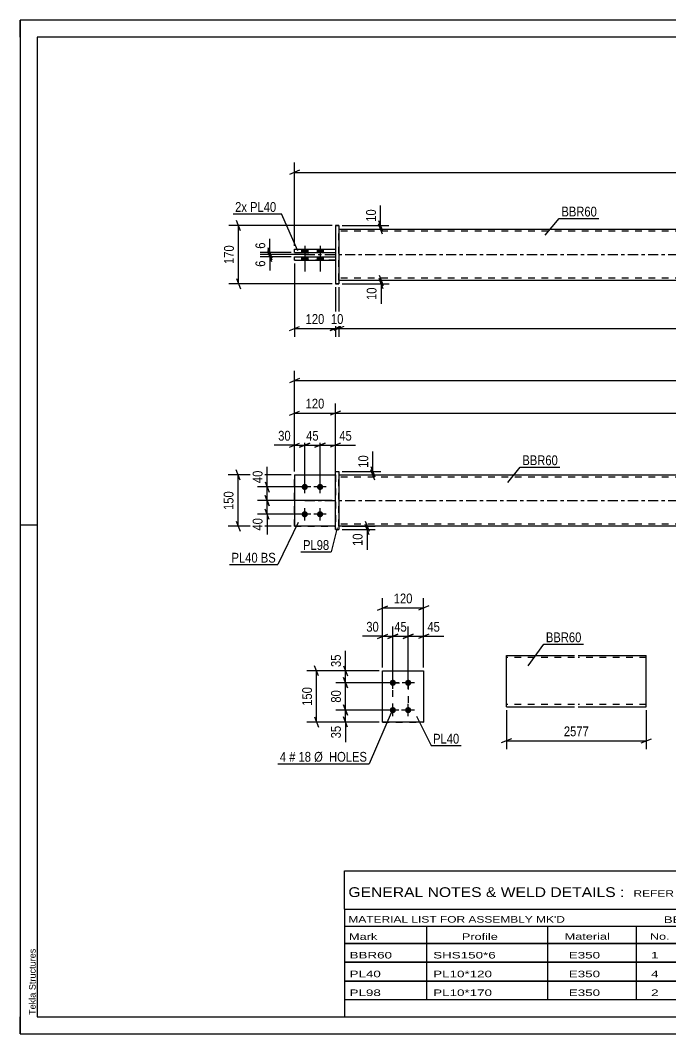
# Model space of a CAD drawing. Header units: millimetres. Extents: x 0 to 420, y 0 to 297.
# Drawn here: x 0 to 190.6, y 0 to 297 of the extents above; entities that cross this region are included whole.
import ezdxf

# ---------------------------------------------------------------- set-up
doc = ezdxf.new("R2010")
doc.units = ezdxf.units.MM
doc.linetypes.add('DXK_LINE_DOT2', pattern=[3.9198, 1.9599, -1.9599])
doc.linetypes.add('DXK_LINE_DOT3', pattern=[5.9187, 2.979, -0.9799, 0.9799, -0.9799])
doc.styles.add('Arial', font='ARIAL.TTF', dxfattribs={"height": 0.2})
doc.styles.add('Arial Narrow', font='ARIALN.TTF', dxfattribs={"height": 0.2})

# ---------------------------------------------------------------- blocks, each defined once
blk = doc.blocks.new('Unknown-580605483-1163')
at = {"color": 5, "linetype": 'Continuous'}
for p, q in [((420, 297), (0, 297)), ((0, 297), (0, 0)), ((0, 292), (0, 297)), ((415, 292), (5, 292)), ((5, 292), (5, 5)), ((5, 149), (0, 149)), ((0, 0), (0, 5)), ((5, 5), (415, 5)), ((0, 0), (420, 0))]:
    blk.add_line(p, q, dxfattribs=at)
at = {"color": 174, "linetype": 'Continuous', "style": 'Arial'}
blk.add_text('Tekla Structures', height=1.9102, rotation=90, dxfattribs=at).set_placement((4.5, 5.5))
blk = doc.blocks.new('Part-580605483-1818 - 1791')
at = {"color": 2, "linetype": 'Continuous'}
for p, q in [((92.36, 164.74), (93.36, 164.74)), ((92.36, 147.74), (92.36, 164.74)), ((93.36, 164.74), (93.36, 164.74)), ((93.36, 164.74), (93.36, 147.74)), ((92.36, 147.74), (93.36, 147.74))]:
    blk.add_line(p, q, dxfattribs=at)
at = {"color": 7, "linetype": 'DXK_LINE_DOT2'}
for p, q in [((92.36, 164.74), (93.36, 164.74)), ((92.36, 147.74), (93.36, 147.74))]:
    blk.add_line(p, q, dxfattribs=at)
blk = doc.blocks.new('Part-580605483-1808 - 1791')
at = {"color": 2, "linetype": 'Continuous'}
for p, q in [((80.36, 163.74), (92.36, 163.74)), ((80.36, 163.74), (80.36, 148.74)), ((92.36, 148.74), (80.36, 148.74)), ((80.36, 148.74), (80.36, 148.74))]:
    blk.add_line(p, q, dxfattribs=at)
at = {"color": 7, "linetype": 'DXK_LINE_DOT2'}
for p, q in [((80.36, 163.74), (92.36, 163.74)), ((92.36, 163.74), (92.36, 163.74)), ((92.36, 163.74), (92.36, 148.74)), ((80.36, 148.74), (92.36, 148.74))]:
    blk.add_line(p, q, dxfattribs=at)
blk = doc.blocks.new('Part-580605483-1813 - 1791')
at = {"color": 7, "linetype": 'DXK_LINE_DOT2'}
for p, q in [((80.36, 163.74), (92.36, 163.74)), ((80.36, 163.74), (92.36, 163.74)), ((80.36, 148.74), (80.36, 163.74)), ((92.36, 163.74), (92.36, 163.74)), ((92.36, 163.74), (92.36, 148.74)), ((80.36, 148.74), (92.36, 148.74)), ((92.36, 148.74), (80.36, 148.74)), ((80.36, 148.74), (80.36, 148.74))]:
    blk.add_line(p, q, dxfattribs=at)
blk = doc.blocks.new('Part-580605483-1828 - 1791')
at = {"color": 2, "linetype": 'Continuous'}
for p, q in [((93.36, 163.74), (221.36, 163.74)), ((221.46, 163.74), (349.46, 163.74)), ((221.36, 148.74), (93.36, 148.74)), ((349.46, 148.74), (221.46, 148.74))]:
    blk.add_line(p, q, dxfattribs=at)
at = {"color": 7, "linetype": 'DXK_LINE_DOT2'}
for p, q in [((93.36, 148.74), (93.36, 163.74)), ((349.46, 148.74), (349.46, 163.74)), ((221.36, 163.14), (93.36, 163.14)), ((349.46, 163.14), (221.46, 163.14)), ((221.36, 149.34), (93.36, 149.34)), ((349.46, 149.34), (221.46, 149.34))]:
    blk.add_line(p, q, dxfattribs=at)
at = {"color": 7, "linetype": 'DXK_LINE_DOT3'}
for p, q in [((83.36, 156.24), (221.36, 156.24)), ((221.46, 156.24), (359.46, 156.24))]:
    blk.add_line(p, q, dxfattribs=at)
blk = doc.blocks.new('Bolt-580605483-1840 - 1791')
at = {"linetype": 'Continuous'}
for points in [[(83.36, 161.14), (83.55, 161.12), (83.73, 161.06), (83.89, 160.96), (84.03, 160.84), (84.14, 160.69), (84.22, 160.51), (84.26, 160.33), (84.26, 160.14), (84.22, 159.96), (84.14, 159.79), (84.03, 159.63), (83.89, 159.51), (83.73, 159.41), (83.55, 159.36), (83.36, 159.34), (83.17, 159.36), (82.99, 159.41), (82.83, 159.51), (82.69, 159.63), (82.58, 159.79), (82.5, 159.96), (82.47, 160.14), (82.47, 160.33), (82.5, 160.51), (82.58, 160.69), (82.69, 160.84), (82.83, 160.96), (82.99, 161.06), (83.17, 161.12)], [(87.86, 161.14), (88.05, 161.12), (88.23, 161.06), (88.39, 160.96), (88.53, 160.84), (88.64, 160.69), (88.72, 160.51), (88.76, 160.33), (88.76, 160.14), (88.72, 159.96), (88.64, 159.79), (88.53, 159.63), (88.39, 159.51), (88.23, 159.41), (88.05, 159.36), (87.86, 159.34), (87.67, 159.36), (87.49, 159.41), (87.33, 159.51), (87.19, 159.63), (87.08, 159.79), (87, 159.96), (86.97, 160.14), (86.97, 160.33), (87, 160.51), (87.08, 160.69), (87.19, 160.84), (87.33, 160.96), (87.49, 161.06), (87.67, 161.12)], [(83.36, 153.14), (83.55, 153.12), (83.73, 153.06), (83.89, 152.96), (84.03, 152.84), (84.14, 152.69), (84.22, 152.51), (84.26, 152.33), (84.26, 152.14), (84.22, 151.96), (84.14, 151.79), (84.03, 151.63), (83.89, 151.51), (83.73, 151.41), (83.55, 151.36), (83.36, 151.34), (83.17, 151.36), (82.99, 151.41), (82.83, 151.51), (82.69, 151.63), (82.58, 151.79), (82.5, 151.96), (82.47, 152.14), (82.47, 152.33), (82.5, 152.51), (82.58, 152.69), (82.69, 152.84), (82.83, 152.96), (82.99, 153.06), (83.17, 153.12)], [(87.86, 153.14), (88.05, 153.12), (88.23, 153.06), (88.39, 152.96), (88.53, 152.84), (88.64, 152.69), (88.72, 152.51), (88.76, 152.33), (88.76, 152.14), (88.72, 151.96), (88.64, 151.79), (88.53, 151.63), (88.39, 151.51), (88.23, 151.41), (88.05, 151.36), (87.86, 151.34), (87.67, 151.36), (87.49, 151.41), (87.33, 151.51), (87.19, 151.63), (87.08, 151.79), (87, 151.96), (86.97, 152.14), (86.97, 152.33), (87, 152.51), (87.08, 152.69), (87.19, 152.84), (87.33, 152.96), (87.49, 153.06), (87.67, 153.12)]]:
    blk.add_hatch(color=1, dxfattribs=at).paths.add_polyline_path(points)
at = {"color": 1, "linetype": 'Continuous'}
for p, q in [((83.36, 158.44), (83.36, 162.04)), ((87.86, 158.44), (87.86, 162.04)), ((85.16, 160.24), (81.56, 160.24)), ((89.66, 160.24), (86.06, 160.24)), ((85.16, 152.24), (81.56, 152.24)), ((83.36, 150.44), (83.36, 154.04)), ((89.66, 152.24), (86.06, 152.24)), ((87.86, 150.44), (87.86, 154.04))]:
    blk.add_line(p, q, dxfattribs=at)
blk = doc.blocks.new('Bolt-580605483-2132 - 2128')
at = {"linetype": 'Continuous'}
for points in [[(82.46, 228.91), (84.26, 228.91), (84.26, 229.91), (82.46, 229.91)], [(82.46, 228.91), (84.26, 228.91), (84.26, 229.91), (82.46, 229.91)], [(86.96, 228.91), (88.76, 228.91), (88.76, 229.91), (86.96, 229.91)], [(86.96, 228.91), (88.76, 228.91), (88.76, 229.91), (86.96, 229.91)], [(82.46, 226.71), (84.26, 226.71), (84.26, 227.71), (82.46, 227.71)], [(82.46, 226.71), (84.26, 226.71), (84.26, 227.71), (82.46, 227.71)], [(86.96, 226.71), (88.76, 226.71), (88.76, 227.71), (86.96, 227.71)], [(86.96, 226.71), (88.76, 226.71), (88.76, 227.71), (86.96, 227.71)]]:
    blk.add_hatch(color=1, dxfattribs=at).paths.add_polyline_path(points)
at = {"color": 1, "linetype": 'Continuous'}
for p, q in [((82.46, 229.91), (82.46, 228.91)), ((82.46, 229.91), (82.46, 228.91)), ((83.36, 230.91), (83.36, 223.41)), ((83.36, 230.91), (83.36, 223.41)), ((84.26, 229.91), (84.26, 228.91)), ((84.26, 229.91), (84.26, 228.91)), ((86.96, 229.91), (86.96, 228.91)), ((86.96, 229.91), (86.96, 228.91)), ((87.86, 230.91), (87.86, 223.41)), ((87.86, 230.91), (87.86, 223.41)), ((88.76, 229.91), (88.76, 228.91)), ((88.76, 229.91), (88.76, 228.91)), ((82.46, 227.71), (82.46, 226.71)), ((82.46, 227.71), (82.46, 226.71)), ((84.26, 227.71), (84.26, 226.71)), ((84.26, 227.71), (84.26, 226.71)), ((86.96, 227.71), (86.96, 226.71)), ((86.96, 227.71), (86.96, 226.71)), ((88.76, 227.71), (88.76, 226.71)), ((88.76, 227.71), (88.76, 226.71))]:
    blk.add_line(p, q, dxfattribs=at)
blk = doc.blocks.new('Part-580605483-2138 - 2128')
at = {"color": 2, "linetype": 'Continuous'}
for p, q in [((93.36, 235.81), (221.36, 235.81)), ((221.46, 235.81), (349.46, 235.81)), ((93.36, 220.81), (221.36, 220.81)), ((221.46, 220.81), (349.46, 220.81))]:
    blk.add_line(p, q, dxfattribs=at)
at = {"color": 7, "linetype": 'DXK_LINE_DOT2'}
for p, q in [((93.36, 220.81), (93.36, 235.81)), ((221.36, 235.21), (93.36, 235.21)), ((349.46, 235.21), (221.46, 235.21)), ((349.46, 235.81), (349.46, 220.81)), ((221.36, 221.41), (93.36, 221.41)), ((349.46, 221.41), (221.46, 221.41))]:
    blk.add_line(p, q, dxfattribs=at)
at = {"color": 7, "linetype": 'DXK_LINE_DOT3'}
for p, q in [((83.36, 228.31), (221.36, 228.31)), ((221.46, 228.31), (359.46, 228.31))]:
    blk.add_line(p, q, dxfattribs=at)
blk = doc.blocks.new('Part-580605483-2144 - 2128')
at = {"color": 2, "linetype": 'Continuous'}
for p, q in [((80.36, 227.71), (92.36, 227.71)), ((80.36, 226.71), (80.36, 227.71)), ((80.36, 226.71), (92.36, 226.71)), ((80.36, 226.71), (80.36, 226.71))]:
    blk.add_line(p, q, dxfattribs=at)
at = {"color": 7, "linetype": 'DXK_LINE_DOT2'}
for p, q in [((80.36, 227.71), (92.36, 227.71)), ((92.36, 226.71), (80.36, 226.71)), ((92.36, 227.71), (92.36, 226.71))]:
    blk.add_line(p, q, dxfattribs=at)
blk = doc.blocks.new('Part-580605483-2149 - 2128')
at = {"color": 2, "linetype": 'Continuous'}
for p, q in [((80.36, 229.91), (92.36, 229.91)), ((80.36, 228.91), (80.36, 229.91)), ((80.36, 228.91), (92.36, 228.91)), ((80.36, 228.91), (80.36, 228.91))]:
    blk.add_line(p, q, dxfattribs=at)
at = {"color": 7, "linetype": 'DXK_LINE_DOT2'}
for p, q in [((80.36, 229.91), (92.36, 229.91)), ((80.36, 229.91), (80.36, 229.91)), ((80.36, 228.91), (92.36, 228.91)), ((92.36, 229.91), (92.36, 228.91))]:
    blk.add_line(p, q, dxfattribs=at)
blk = doc.blocks.new('Part-580605483-2150 - 2128')
at = {"color": 2, "linetype": 'Continuous'}
for p, q in [((92.36, 236.81), (93.36, 236.81)), ((92.36, 236.81), (92.36, 219.81)), ((93.36, 236.81), (93.36, 236.81)), ((93.36, 236.81), (93.36, 219.81)), ((93.36, 219.81), (92.36, 219.81)), ((92.36, 219.81), (92.36, 219.81))]:
    blk.add_line(p, q, dxfattribs=at)
at = {"color": 7, "linetype": 'DXK_LINE_DOT2'}
for p, q in [((93.36, 236.81), (92.36, 236.81)), ((93.36, 236.81), (93.36, 236.81)), ((92.36, 219.81), (93.36, 219.81))]:
    blk.add_line(p, q, dxfattribs=at)
blk = doc.blocks.new('Bolt-580605483-1444 - 1410')
at = {"linetype": 'Continuous'}
for points in [[(109.18, 101.95), (108.99, 101.97), (108.81, 102.02), (108.65, 102.12), (108.51, 102.24), (108.4, 102.4), (108.32, 102.57), (108.28, 102.75), (108.28, 102.94), (108.32, 103.12), (108.4, 103.3), (108.51, 103.45), (108.65, 103.57), (108.81, 103.67), (108.99, 103.73), (109.18, 103.75), (109.37, 103.73), (109.55, 103.67), (109.71, 103.57), (109.85, 103.45), (109.96, 103.3), (110.04, 103.12), (110.07, 102.94), (110.07, 102.75), (110.04, 102.57), (109.96, 102.4), (109.85, 102.24), (109.71, 102.12), (109.55, 102.02), (109.37, 101.97)], [(113.68, 101.95), (113.49, 101.97), (113.31, 102.02), (113.15, 102.12), (113.01, 102.24), (112.9, 102.4), (112.82, 102.57), (112.78, 102.75), (112.78, 102.94), (112.82, 103.12), (112.9, 103.3), (113.01, 103.45), (113.15, 103.57), (113.31, 103.67), (113.49, 103.73), (113.68, 103.75), (113.87, 103.73), (114.05, 103.67), (114.21, 103.57), (114.35, 103.45), (114.46, 103.3), (114.54, 103.12), (114.57, 102.94), (114.57, 102.75), (114.54, 102.57), (114.46, 102.4), (114.35, 102.24), (114.21, 102.12), (114.05, 102.02), (113.87, 101.97)], [(109.18, 93.95), (108.99, 93.97), (108.81, 94.02), (108.65, 94.12), (108.51, 94.24), (108.4, 94.4), (108.32, 94.57), (108.28, 94.75), (108.28, 94.94), (108.32, 95.12), (108.4, 95.3), (108.51, 95.45), (108.65, 95.57), (108.81, 95.67), (108.99, 95.73), (109.18, 95.75), (109.37, 95.73), (109.55, 95.67), (109.71, 95.57), (109.85, 95.45), (109.96, 95.3), (110.04, 95.12), (110.07, 94.94), (110.07, 94.75), (110.04, 94.57), (109.96, 94.4), (109.85, 94.24), (109.71, 94.12), (109.55, 94.02), (109.37, 93.97)], [(113.68, 93.95), (113.49, 93.97), (113.31, 94.02), (113.15, 94.12), (113.01, 94.24), (112.9, 94.4), (112.82, 94.57), (112.78, 94.75), (112.78, 94.94), (112.82, 95.12), (112.9, 95.3), (113.01, 95.45), (113.15, 95.57), (113.31, 95.67), (113.49, 95.73), (113.68, 95.75), (113.87, 95.73), (114.05, 95.67), (114.21, 95.57), (114.35, 95.45), (114.46, 95.3), (114.54, 95.12), (114.57, 94.94), (114.57, 94.75), (114.54, 94.57), (114.46, 94.4), (114.35, 94.24), (114.21, 94.12), (114.05, 94.02), (113.87, 93.97)]]:
    blk.add_hatch(color=1, dxfattribs=at).paths.add_polyline_path(points)
at = {"color": 1, "linetype": 'Continuous'}
for p, q in [((109.18, 101.05), (109.18, 104.65)), ((113.68, 101.05), (113.68, 104.65)), ((110.98, 102.85), (107.38, 102.85)), ((115.48, 102.85), (111.88, 102.85)), ((109.18, 93.05), (109.18, 96.65)), ((113.68, 93.05), (113.68, 96.65)), ((110.98, 94.85), (107.38, 94.85)), ((115.48, 94.85), (111.88, 94.85))]:
    blk.add_line(p, q, dxfattribs=at)
blk = doc.blocks.new('Part-580605483-1459 - 1410')
at = {"color": 2, "linetype": 'Continuous'}
for p, q in [((106.18, 106.35), (118.18, 106.35)), ((106.18, 91.35), (106.18, 106.35)), ((118.18, 106.35), (118.18, 106.35)), ((118.18, 106.35), (118.18, 91.35)), ((118.18, 91.35), (106.18, 91.35)), ((106.18, 91.35), (106.18, 91.35))]:
    blk.add_line(p, q, dxfattribs=at)
at = {"color": 7, "linetype": 'DXK_LINE_DOT2'}
for p, q in [((106.18, 106.35), (118.18, 106.35)), ((106.18, 91.35), (118.18, 91.35)), ((106.18, 91.35), (106.18, 91.35))]:
    blk.add_line(p, q, dxfattribs=at)
blk = doc.blocks.new('Part-580605483-1275 - 1255')
at = {"color": 2, "linetype": 'Continuous'}
for p, q in [((142.46, 97.04), (142.46, 110.84)), ((142.46, 110.84), (162.46, 110.84)), ((163.46, 110.84), (183.46, 110.84)), ((183.46, 95.84), (183.46, 110.84)), ((142.46, 96.19), (142.46, 97.04)), ((142.46, 95.93), (142.46, 96.19)), ((142.46, 95.84), (142.46, 95.93)), ((142.46, 95.84), (162.46, 95.84)), ((163.46, 95.84), (183.46, 95.84))]:
    blk.add_line(p, q, dxfattribs=at)
at = {"color": 7, "linetype": 'DXK_LINE_DOT2'}
for p, q in [((162.46, 110.24), (142.46, 110.24)), ((183.46, 110.24), (163.46, 110.24)), ((142.46, 96.58), (142.46, 97.04)), ((142.46, 96.19), (142.46, 96.81)), ((142.46, 96.44), (142.46, 96.49)), ((142.46, 96.44), (142.46, 96.49)), ((162.46, 96.44), (142.46, 96.44)), ((183.46, 96.44), (163.46, 96.44)), ((183.46, 96.44), (183.46, 96.49))]:
    blk.add_line(p, q, dxfattribs=at)
blk = doc.blocks.new('Rectangle-580605483-1568 - 1410')
at = {"color": 1, "linetype": 'DXK_LINE_DOT2'}
blk.add_lwpolyline([(109.18, 102.85), (113.68, 102.85), (113.68, 94.85), (109.18, 94.85), (109.18, 102.85)], close=True, dxfattribs=at)
blk = doc.blocks.new('StraightDimension-580605483-2071 - 1791')
at = {"color": 7, "linetype": 'Continuous'}
for p, q in [((94.36, 148.74), (104.04, 148.74)), ((101.04, 150.24), (102.24, 147.24)), ((102.24, 146.24), (101.04, 149.24)), ((101.64, 147.74), (101.64, 148.74)), ((94.36, 147.74), (104.04, 147.74))]:
    blk.add_line(p, q, dxfattribs=at)
at = {"color": 0}
blk.add_wipeout([(100.89, 147.21), (96.69, 147.21), (96.69, 142.35), (100.89, 142.35)], dxfattribs=at)
at = {"color": 7, "linetype": 'Continuous'}
blk.add_line((101.64, 147.74), (101.64, 141.83), dxfattribs=at)
blk.add_line((101.64, 147.74), (101.64, 141.83), dxfattribs=at)
at = {"color": 3, "style": 'Arial Narrow'}
blk.add_text('10', height=2.863, rotation=90.0002, dxfattribs=at).set_placement((100.29, 142.95))
blk = doc.blocks.new('StraightDimension-580605483-2015 - 1791')
at = {"color": 7, "linetype": 'Continuous'}
for p, q in [((87.86, 161.24), (87.86, 175.31)), ((92.36, 164.74), (92.36, 175.31)), ((86.36, 171.86), (89.36, 173.06)), ((87.86, 172.46), (92.36, 172.46)), ((93.86, 173.06), (90.86, 171.86))]:
    blk.add_line(p, q, dxfattribs=at)
at = {"color": 0}
blk.add_wipeout([(97.74, 173.21), (97.74, 177.41), (92.89, 177.41), (92.89, 173.21)], dxfattribs=at)
at = {"color": 7, "linetype": 'Continuous'}
blk.add_line((92.36, 172.46), (98.27, 172.46), dxfattribs=at)
blk.add_line((92.36, 172.46), (98.27, 172.46), dxfattribs=at)
at = {"color": 3, "style": 'Arial Narrow'}
blk.add_text('45', height=2.863, dxfattribs=at).set_placement((93.49, 173.81))
blk = doc.blocks.new('StraightDimension-580605483-1951 - 1791')
at = {"color": 7, "linetype": 'Continuous'}
for p, q in [((92.36, 157.24), (92.36, 184.73)), ((350.46, 164.74), (350.46, 184.73)), ((93.86, 182.48), (90.86, 181.28)), ((92.36, 181.88), (350.46, 181.88)), ((348.96, 181.28), (351.96, 182.48))]:
    blk.add_line(p, q, dxfattribs=at)
at = {"color": 0}
blk.add_wipeout([(225.67, 182.63), (225.67, 186.83), (217.15, 186.83), (217.15, 182.63)], dxfattribs=at)
at = {"color": 3, "style": 'Arial Narrow'}
blk.add_text('2597', height=2.863, dxfattribs=at).set_placement((217.75, 183.23))
blk = doc.blocks.new('StraightDimension-580605483-1936 - 1791')
at = {"color": 7, "linetype": 'Continuous'}
for p, q in [((80.36, 164.74), (80.36, 184.73)), ((92.36, 157.24), (92.36, 184.73)), ((78.86, 181.28), (81.86, 182.48)), ((80.36, 181.88), (92.36, 181.88)), ((93.86, 182.48), (90.86, 181.28))]:
    blk.add_line(p, q, dxfattribs=at)
at = {"color": 0}
blk.add_wipeout([(89.7, 182.63), (89.7, 186.83), (83.02, 186.83), (83.02, 182.63)], dxfattribs=at)
at = {"color": 3, "style": 'Arial Narrow'}
blk.add_text('120', height=2.863, dxfattribs=at).set_placement((83.62, 183.23))
blk = doc.blocks.new('StraightDimension-580605483-1897 - 1791')
at = {"color": 7, "linetype": 'Continuous'}
for p, q in [((80.36, 164.74), (80.36, 194.24)), ((362.46, 164.74), (362.46, 194.24)), ((81.86, 191.99), (78.86, 190.79)), ((80.36, 191.39), (362.46, 191.39)), ((360.96, 190.79), (363.96, 191.99))]:
    blk.add_line(p, q, dxfattribs=at)
at = {"color": 0}
blk.add_wipeout([(225.67, 192.14), (225.67, 196.34), (217.15, 196.34), (217.15, 192.14)], dxfattribs=at)
at = {"color": 3, "style": 'Arial Narrow'}
blk.add_text('2837', height=2.863, dxfattribs=at).set_placement((217.75, 192.74))
blk = doc.blocks.new('StraightDimension-580605483-2032 - 1791')
at = {"color": 7, "linetype": 'Continuous'}
for p, q in [((79.36, 163.74), (60.97, 163.74)), ((64.42, 162.24), (63.22, 165.24)), ((63.82, 148.74), (63.82, 163.74)), ((79.36, 148.74), (60.97, 148.74)), ((63.22, 150.24), (64.42, 147.24))]:
    blk.add_line(p, q, dxfattribs=at)
at = {"color": 0}
blk.add_wipeout([(63.07, 159.58), (58.87, 159.58), (58.87, 152.89), (63.07, 152.89)], dxfattribs=at)
at = {"color": 3, "style": 'Arial Narrow'}
blk.add_text('150', height=2.863, rotation=90.0002, dxfattribs=at).set_placement((62.47, 153.49))
blk = doc.blocks.new('StraightDimension-580605483-2061 - 1791')
at = {"color": 7, "linetype": 'Continuous'}
for p, q in [((71.73, 161.74), (72.93, 158.74)), ((82.36, 160.24), (69.48, 160.24)), ((72.93, 154.74), (71.73, 157.74)), ((72.33, 156.24), (72.33, 160.24)), ((91.36, 156.24), (69.48, 156.24))]:
    blk.add_line(p, q, dxfattribs=at)
at = {"color": 0}
blk.add_wipeout([(71.58, 165.62), (67.38, 165.62), (67.38, 160.76), (71.58, 160.76)], dxfattribs=at)
at = {"color": 7, "linetype": 'Continuous'}
blk.add_line((72.33, 160.24), (72.33, 166.14), dxfattribs=at)
blk.add_line((72.33, 160.24), (72.33, 166.14), dxfattribs=at)
at = {"color": 3, "style": 'Arial Narrow'}
blk.add_text('40', height=2.863, rotation=90.0002, dxfattribs=at).set_placement((70.98, 161.36))
blk = doc.blocks.new('StraightDimension-580605483-1842 - 1791')
at = {"color": 7, "linetype": 'Continuous'}
for p, q in [((94.36, 164.74), (105.7, 164.74)), ((94.36, 163.74), (105.7, 163.74)), ((102.7, 166.24), (103.9, 163.24)), ((103.9, 162.24), (102.7, 165.24)), ((103.3, 163.74), (103.3, 164.74))]:
    blk.add_line(p, q, dxfattribs=at)
at = {"color": 0}
blk.add_wipeout([(102.55, 170.12), (98.35, 170.12), (98.35, 165.26), (102.55, 165.26)], dxfattribs=at)
at = {"color": 7, "linetype": 'Continuous'}
blk.add_line((103.3, 164.74), (103.3, 170.64), dxfattribs=at)
blk.add_line((103.3, 164.74), (103.3, 170.64), dxfattribs=at)
at = {"color": 3, "style": 'Arial Narrow'}
blk.add_text('10', height=2.863, rotation=90.0002, dxfattribs=at).set_placement((101.95, 165.86))
blk = doc.blocks.new('StraightDimension-580605483-1986 - 1791')
at = {"color": 7, "linetype": 'Continuous'}
for p, q in [((80.36, 164.74), (80.36, 175.31)), ((83.36, 161.24), (83.36, 175.31)), ((78.86, 171.86), (81.86, 173.06)), ((80.36, 172.46), (83.36, 172.46)), ((84.86, 173.06), (81.86, 171.86))]:
    blk.add_line(p, q, dxfattribs=at)
at = {"color": 0}
blk.add_wipeout([(79.84, 173.21), (79.84, 177.41), (74.98, 177.41), (74.98, 173.21)], dxfattribs=at)
at = {"color": 7, "linetype": 'Continuous'}
blk.add_line((80.36, 172.46), (74.45, 172.46), dxfattribs=at)
blk.add_line((80.36, 172.46), (74.45, 172.46), dxfattribs=at)
at = {"color": 3, "style": 'Arial Narrow'}
blk.add_text('30', height=2.863, dxfattribs=at).set_placement((75.58, 173.81))
blk = doc.blocks.new('StraightDimension-580605483-2002 - 1791')
at = {"color": 7, "linetype": 'Continuous'}
for p, q in [((83.36, 161.24), (83.36, 175.31)), ((87.86, 161.24), (87.86, 175.31)), ((81.86, 171.86), (84.86, 173.06)), ((83.36, 172.46), (87.86, 172.46)), ((89.36, 173.06), (86.36, 171.86))]:
    blk.add_line(p, q, dxfattribs=at)
at = {"color": 0}
blk.add_wipeout([(88.04, 173.21), (88.04, 177.41), (83.18, 177.41), (83.18, 173.21)], dxfattribs=at)
at = {"color": 3, "style": 'Arial Narrow'}
blk.add_text('45', height=2.863, dxfattribs=at).set_placement((83.78, 173.81))
blk = doc.blocks.new('StraightDimension-580605483-2052 - 1791')
at = {"color": 7, "linetype": 'Continuous'}
for p, q in [((71.73, 157.74), (72.93, 154.74)), ((91.36, 156.24), (69.48, 156.24)), ((72.33, 152.24), (72.33, 156.24)), ((82.36, 152.24), (69.48, 152.24)), ((72.93, 150.74), (71.73, 153.74))]:
    blk.add_line(p, q, dxfattribs=at)
at = {"color": 0}
blk.add_wipeout([(71.58, 151.71), (67.38, 151.71), (67.38, 146.85), (71.58, 146.85)], dxfattribs=at)
at = {"color": 7, "linetype": 'Continuous'}
blk.add_line((72.33, 152.24), (72.33, 146.33), dxfattribs=at)
blk.add_line((72.33, 152.24), (72.33, 146.33), dxfattribs=at)
at = {"color": 3, "style": 'Arial Narrow'}
blk.add_text('40', height=2.863, rotation=90.0002, dxfattribs=at).set_placement((70.98, 147.45))
blk = doc.blocks.new('StraightDimension-580605483-2196 - 2128')
at = {"color": 7, "linetype": 'Continuous'}
for p, q in [((93.36, 218.81), (93.36, 204.26)), ((349.46, 218.81), (349.46, 204.26)), ((94.86, 207.26), (91.86, 206.06)), ((93.36, 206.66), (349.46, 206.66)), ((347.96, 206.06), (350.96, 207.26))]:
    blk.add_line(p, q, dxfattribs=at)
at = {"color": 0}
blk.add_wipeout([(225.67, 207.41), (225.67, 211.61), (217.15, 211.61), (217.15, 207.41)], dxfattribs=at)
at = {"color": 3, "style": 'Arial Narrow'}
blk.add_text('2577', height=2.863, dxfattribs=at).set_placement((217.75, 208.01))
blk = doc.blocks.new('StraightDimension-580605483-2213 - 2128')
at = {"color": 7, "linetype": 'Continuous'}
for p, q in [((80.36, 225.71), (80.36, 204.26)), ((92.36, 218.81), (92.36, 204.26)), ((78.86, 206.06), (81.86, 207.26)), ((80.36, 206.66), (92.36, 206.66)), ((93.86, 207.26), (90.86, 206.06))]:
    blk.add_line(p, q, dxfattribs=at)
at = {"color": 0}
blk.add_wipeout([(89.7, 207.41), (89.7, 211.61), (83.02, 211.61), (83.02, 207.41)], dxfattribs=at)
at = {"color": 3, "style": 'Arial Narrow'}
blk.add_text('120', height=2.863, dxfattribs=at).set_placement((83.62, 208.01))
blk = doc.blocks.new('StraightDimension-580605483-2162 - 2128')
at = {"color": 7, "linetype": 'Continuous'}
for p, q in [((94.36, 220.81), (108.14, 220.81)), ((94.36, 219.81), (108.14, 219.81)), ((105.14, 222.31), (106.34, 219.31)), ((106.34, 218.31), (105.14, 221.31)), ((105.74, 219.81), (105.74, 220.81))]:
    blk.add_line(p, q, dxfattribs=at)
at = {"color": 0}
blk.add_wipeout([(104.99, 219.29), (100.79, 219.29), (100.79, 214.43), (104.99, 214.43)], dxfattribs=at)
at = {"color": 7, "linetype": 'Continuous'}
blk.add_line((105.74, 219.81), (105.74, 213.91), dxfattribs=at)
blk.add_line((105.74, 219.81), (105.74, 213.91), dxfattribs=at)
at = {"color": 3, "style": 'Arial Narrow'}
blk.add_text('10', height=2.863, rotation=90.0002, dxfattribs=at).set_placement((104.39, 215.03))
blk = doc.blocks.new('StraightDimension-580605483-2172 - 2128')
at = {"color": 7, "linetype": 'Continuous'}
for p, q in [((64.53, 235.31), (63.33, 238.31)), ((91.36, 236.81), (61.08, 236.81)), ((63.93, 219.81), (63.93, 236.81)), ((91.36, 219.81), (61.08, 219.81)), ((63.33, 221.31), (64.53, 218.31))]:
    blk.add_line(p, q, dxfattribs=at)
at = {"color": 0}
blk.add_wipeout([(63.18, 231.65), (58.98, 231.65), (58.98, 224.97), (63.18, 224.97)], dxfattribs=at)
at = {"color": 3, "style": 'Arial Narrow'}
blk.add_text('170', height=2.863, rotation=90.0002, dxfattribs=at).set_placement((62.58, 225.57))
blk = doc.blocks.new('StraightDimension-580605483-2185 - 2128')
at = {"color": 7, "linetype": 'Continuous'}
for p, q in [((81.86, 253.03), (78.86, 251.83)), ((80.36, 230.91), (80.36, 255.28)), ((360.96, 251.83), (363.96, 253.03)), ((362.46, 230.91), (362.46, 255.28)), ((80.36, 252.43), (362.46, 252.43))]:
    blk.add_line(p, q, dxfattribs=at)
at = {"color": 0}
blk.add_wipeout([(225.67, 253.18), (225.67, 257.38), (217.15, 257.38), (217.15, 253.18)], dxfattribs=at)
at = {"color": 3, "style": 'Arial Narrow'}
blk.add_text('2837', height=2.863, dxfattribs=at).set_placement((217.75, 253.78))
blk = doc.blocks.new('StraightDimension-580605483-2204 - 2128')
at = {"color": 7, "linetype": 'Continuous'}
for p, q in [((92.36, 218.81), (92.36, 204.26)), ((93.36, 218.81), (93.36, 204.26)), ((90.86, 206.06), (93.86, 207.26)), ((94.86, 207.26), (91.86, 206.06)), ((92.36, 206.66), (93.36, 206.66))]:
    blk.add_line(p, q, dxfattribs=at)
at = {"color": 0}
blk.add_wipeout([(95.29, 207.41), (95.29, 211.61), (90.43, 211.61), (90.43, 207.41)], dxfattribs=at)
at = {"color": 3, "style": 'Arial Narrow'}
blk.add_text('10', height=2.863, dxfattribs=at).set_placement((91.03, 208.01))
blk = doc.blocks.new('StraightDimension-580605483-2253 - 2128')
at = {"color": 7, "linetype": 'Continuous'}
for p, q in [((104.97, 238.31), (106.17, 235.31)), ((94.36, 236.81), (107.97, 236.81)), ((94.36, 235.81), (107.97, 235.81)), ((106.17, 234.31), (104.97, 237.31)), ((105.57, 235.81), (105.57, 236.81))]:
    blk.add_line(p, q, dxfattribs=at)
at = {"color": 0}
blk.add_wipeout([(104.82, 242.19), (100.62, 242.19), (100.62, 237.34), (104.82, 237.34)], dxfattribs=at)
at = {"color": 7, "linetype": 'Continuous'}
blk.add_line((105.57, 236.81), (105.57, 242.72), dxfattribs=at)
blk.add_line((105.57, 236.81), (105.57, 242.72), dxfattribs=at)
at = {"color": 3, "style": 'Arial Narrow'}
blk.add_text('10', height=2.863, rotation=90.0002, dxfattribs=at).set_placement((104.22, 237.94))
blk = doc.blocks.new('StraightDimension-580605483-2293 - 2128')
at = {"color": 7, "linetype": 'Continuous'}
for p, q in [((79.36, 228.91), (70.29, 228.91)), ((72.54, 230.41), (73.74, 227.41)), ((73.74, 226.81), (72.54, 229.81)), ((73.14, 228.31), (73.14, 228.91)), ((84.61, 228.31), (70.29, 228.31))]:
    blk.add_line(p, q, dxfattribs=at)
at = {"color": 0}
blk.add_wipeout([(72.39, 232.46), (68.19, 232.46), (68.19, 229.44), (72.39, 229.44)], dxfattribs=at)
at = {"color": 7, "linetype": 'Continuous'}
blk.add_line((73.14, 228.91), (73.14, 232.99), dxfattribs=at)
blk.add_line((73.14, 228.91), (73.14, 232.99), dxfattribs=at)
at = {"color": 3, "style": 'Arial Narrow'}
blk.add_text('6', height=2.86, rotation=90.0002, dxfattribs=at).set_placement((71.79, 230.04))
blk = doc.blocks.new('StraightDimension-580605483-2303 - 2128')
at = {"color": 7, "linetype": 'Continuous'}
for p, q in [((72.54, 229.81), (73.74, 226.81)), ((73.74, 226.21), (72.54, 229.21)), ((84.61, 228.31), (70.29, 228.31)), ((79.36, 227.71), (70.29, 227.71)), ((73.14, 227.71), (73.14, 228.31))]:
    blk.add_line(p, q, dxfattribs=at)
at = {"color": 0}
blk.add_wipeout([(72.39, 227.19), (68.19, 227.19), (68.19, 224.16), (72.39, 224.16)], dxfattribs=at)
at = {"color": 7, "linetype": 'Continuous'}
blk.add_line((73.14, 227.71), (73.14, 223.63), dxfattribs=at)
blk.add_line((73.14, 227.71), (73.14, 223.63), dxfattribs=at)
at = {"color": 3, "style": 'Arial Narrow'}
blk.add_text('6', height=2.86, rotation=90.0002, dxfattribs=at).set_placement((71.79, 224.76))
blk = doc.blocks.new('StraightDimension-580605483-1491 - 1410')
at = {"color": 7, "linetype": 'Continuous'}
for p, q in [((109.18, 103.85), (109.18, 119.32)), ((113.68, 103.85), (113.68, 119.32)), ((107.68, 115.87), (110.68, 117.07)), ((109.18, 116.47), (113.68, 116.47)), ((115.18, 117.07), (112.18, 115.87))]:
    blk.add_line(p, q, dxfattribs=at)
at = {"color": 0}
blk.add_wipeout([(113.86, 117.22), (113.86, 121.42), (109, 121.42), (109, 117.22)], dxfattribs=at)
at = {"color": 3, "style": 'Arial Narrow'}
blk.add_text('45', height=2.863, dxfattribs=at).set_placement((109.6, 117.82))
blk = doc.blocks.new('StraightDimension-580605483-1461 - 1410')
at = {"color": 7, "linetype": 'Continuous'}
for p, q in [((104.68, 124.17), (107.68, 125.37)), ((106.18, 107.35), (106.18, 127.62)), ((106.18, 124.77), (118.18, 124.77)), ((119.68, 125.37), (116.68, 124.17)), ((118.18, 107.35), (118.18, 127.62))]:
    blk.add_line(p, q, dxfattribs=at)
at = {"color": 0}
blk.add_wipeout([(115.52, 125.52), (115.52, 129.72), (108.84, 129.72), (108.84, 125.52)], dxfattribs=at)
at = {"color": 3, "style": 'Arial Narrow'}
blk.add_text('120', height=2.863, dxfattribs=at).set_placement((109.44, 126.12))
blk = doc.blocks.new('StraightDimension-580605483-1478 - 1410')
at = {"color": 7, "linetype": 'Continuous'}
for p, q in [((113.68, 103.85), (113.68, 119.32)), ((118.18, 107.35), (118.18, 119.32)), ((112.18, 115.87), (115.18, 117.07)), ((113.68, 116.47), (118.18, 116.47)), ((119.68, 117.07), (116.68, 115.87))]:
    blk.add_line(p, q, dxfattribs=at)
at = {"color": 0}
blk.add_wipeout([(123.56, 117.22), (123.56, 121.42), (118.7, 121.42), (118.7, 117.22)], dxfattribs=at)
at = {"color": 7, "linetype": 'Continuous'}
blk.add_line((118.18, 116.47), (124.09, 116.47), dxfattribs=at)
blk.add_line((118.18, 116.47), (124.09, 116.47), dxfattribs=at)
at = {"color": 3, "style": 'Arial Narrow'}
blk.add_text('45', height=2.863, dxfattribs=at).set_placement((119.3, 117.82))
blk = doc.blocks.new('StraightDimension-580605483-1501 - 1410')
at = {"color": 7, "linetype": 'Continuous'}
for p, q in [((106.18, 107.35), (106.18, 119.32)), ((109.18, 103.85), (109.18, 119.32)), ((104.68, 115.87), (107.68, 117.07)), ((106.18, 116.47), (109.18, 116.47)), ((110.68, 117.07), (107.68, 115.87))]:
    blk.add_line(p, q, dxfattribs=at)
at = {"color": 0}
blk.add_wipeout([(105.65, 117.22), (105.65, 121.42), (100.8, 121.42), (100.8, 117.22)], dxfattribs=at)
at = {"color": 7, "linetype": 'Continuous'}
blk.add_line((106.18, 116.47), (100.27, 116.47), dxfattribs=at)
blk.add_line((106.18, 116.47), (100.27, 116.47), dxfattribs=at)
at = {"color": 3, "style": 'Arial Narrow'}
blk.add_text('30', height=2.863, dxfattribs=at).set_placement((101.4, 117.82))
blk = doc.blocks.new('StraightDimension-580605483-1515 - 1410')
at = {"color": 7, "linetype": 'Continuous'}
for p, q in [((87.43, 104.85), (86.23, 107.85)), ((105.18, 106.35), (83.98, 106.35)), ((86.83, 91.35), (86.83, 106.35)), ((86.23, 92.85), (87.43, 89.85)), ((105.18, 91.35), (83.98, 91.35))]:
    blk.add_line(p, q, dxfattribs=at)
at = {"color": 0}
blk.add_wipeout([(86.08, 102.19), (81.88, 102.19), (81.88, 95.5), (86.08, 95.5)], dxfattribs=at)
at = {"color": 3, "style": 'Arial Narrow'}
blk.add_text('150', height=2.863, rotation=90.0002, dxfattribs=at).set_placement((85.48, 96.1))
blk = doc.blocks.new('StraightDimension-580605483-1532 - 1410')
at = {"color": 7, "linetype": 'Continuous'}
for p, q in [((94.69, 107.85), (95.89, 104.85)), ((105.18, 106.35), (92.44, 106.35)), ((95.89, 101.35), (94.69, 104.35)), ((95.29, 102.85), (95.29, 106.35)), ((108.18, 102.85), (92.44, 102.85))]:
    blk.add_line(p, q, dxfattribs=at)
at = {"color": 0}
blk.add_wipeout([(94.54, 111.73), (90.34, 111.73), (90.34, 106.87), (94.54, 106.87)], dxfattribs=at)
at = {"color": 7, "linetype": 'Continuous'}
blk.add_line((95.29, 106.35), (95.29, 112.25), dxfattribs=at)
blk.add_line((95.29, 106.35), (95.29, 112.25), dxfattribs=at)
at = {"color": 3, "style": 'Arial Narrow'}
blk.add_text('35', height=2.863, rotation=90.0002, dxfattribs=at).set_placement((93.94, 107.47))
blk = doc.blocks.new('StraightDimension-580605483-1545 - 1410')
at = {"color": 7, "linetype": 'Continuous'}
for p, q in [((94.69, 104.35), (95.89, 101.35)), ((108.18, 102.85), (92.44, 102.85)), ((95.29, 94.85), (95.29, 102.85)), ((95.89, 93.35), (94.69, 96.35)), ((108.18, 94.85), (92.44, 94.85))]:
    blk.add_line(p, q, dxfattribs=at)
at = {"color": 0}
blk.add_wipeout([(94.54, 101.27), (90.34, 101.27), (90.34, 96.42), (94.54, 96.42)], dxfattribs=at)
at = {"color": 3, "style": 'Arial Narrow'}
blk.add_text('80', height=2.863, rotation=90.0002, dxfattribs=at).set_placement((93.94, 97.02))
blk = doc.blocks.new('StraightDimension-580605483-1555 - 1410')
at = {"color": 7, "linetype": 'Continuous'}
for p, q in [((94.69, 96.35), (95.89, 93.35)), ((108.18, 94.85), (92.44, 94.85)), ((95.89, 89.85), (94.69, 92.85)), ((95.29, 91.35), (95.29, 94.85)), ((105.18, 91.35), (92.44, 91.35))]:
    blk.add_line(p, q, dxfattribs=at)
at = {"color": 0}
blk.add_wipeout([(94.54, 90.82), (90.34, 90.82), (90.34, 85.97), (94.54, 85.97)], dxfattribs=at)
at = {"color": 7, "linetype": 'Continuous'}
blk.add_line((95.29, 91.35), (95.29, 85.44), dxfattribs=at)
blk.add_line((95.29, 91.35), (95.29, 85.44), dxfattribs=at)
at = {"color": 3, "style": 'Arial Narrow'}
blk.add_text('35', height=2.863, rotation=90.0002, dxfattribs=at).set_placement((93.94, 86.57))
blk = doc.blocks.new('StraightDimension-580605483-1353 - 1255')
at = {"color": 7, "linetype": 'Continuous'}
for p, q in [((142.46, 94.84), (142.46, 83.44)), ((183.46, 94.84), (183.46, 83.44)), ((143.96, 86.44), (140.96, 85.24)), ((181.96, 85.24), (184.96, 86.44)), ((142.46, 85.84), (183.46, 85.84))]:
    blk.add_line(p, q, dxfattribs=at)
at = {"color": 0}
blk.add_wipeout([(167.22, 86.59), (167.22, 90.79), (158.7, 90.79), (158.7, 86.59)], dxfattribs=at)
at = {"color": 3, "style": 'Arial Narrow'}
blk.add_text('2577', height=2.863, dxfattribs=at).set_placement((159.3, 87.19))
blk = doc.blocks.new('Unknown-580605483-3706')
at = {"color": 7, "linetype": 'Continuous'}
for p, q in [((95, 47.75), (255, 47.75)), ((95, 36.5), (95, 47.75)), ((255, 47.75), (255, 36.5)), ((95, 36.5), (255, 36.5)), ((95, 36.5), (95, 31.5)), ((255, 36.5), (255, 31.5)), ((95, 31.5), (255, 31.5)), ((95, 31.5), (95, 26.5)), ((119, 31.5), (119, 26.5)), ((154.5, 31.5), (154.5, 26.5)), ((180.5, 31.5), (180.5, 26.5)), ((193.5, 31.5), (193.5, 26.5)), ((211, 31.5), (211, 26.5)), ((233, 31.5), (233, 26.5)), ((255, 31.5), (255, 26.5)), ((95, 26.5), (255, 26.5)), ((95, 26.45), (95, 21.05)), ((95, 26.45), (255, 26.45)), ((119, 26.5), (119, 21)), ((154.5, 26.5), (154.5, 21)), ((180.5, 26.5), (180.5, 21)), ((193.5, 26.5), (193.5, 21)), ((211, 26.5), (211, 21)), ((233, 26.5), (233, 21)), ((255, 26.45), (255, 21.05)), ((95, 21.05), (255, 21.05)), ((95, 20.95), (95, 15.55)), ((95, 20.95), (255, 20.95)), ((119, 21), (119, 15.5)), ((154.5, 21), (154.5, 15.5)), ((180.5, 21), (180.5, 15.5)), ((193.5, 21), (193.5, 15.5)), ((211, 21), (211, 15.5)), ((233, 21), (233, 15.5)), ((255, 20.95), (255, 15.55)), ((95, 15.55), (255, 15.55)), ((95, 15.45), (95, 10.05)), ((95, 15.45), (255, 15.45)), ((119, 15.5), (119, 10)), ((154.5, 15.5), (154.5, 10)), ((180.5, 15.5), (180.5, 10)), ((193.5, 15.5), (193.5, 10)), ((211, 15.5), (211, 10)), ((233, 15.5), (233, 10)), ((255, 15.45), (255, 10.05)), ((95, 10.05), (255, 10.05)), ((95, 10), (255, 10)), ((95, 10), (95, 5)), ((211, 10), (211, 5)), ((233, 10), (233, 5)), ((255, 10), (255, 5)), ((95, 5), (255, 5))]:
    blk.add_line(p, q, dxfattribs=at)
at = {"color": 7, "style": 'Arial Narrow'}
for s, height, width, p in [('GENERAL NOTES & WELD DETAILS :', 2.8633, 1.4, (96.15, 40.06)), ('REFER TYP DRAWING TYP-01', 1.9089, 1.6, (179.7, 40.16)), ("MATERIAL LIST FOR ASSEMBLY MK'D", 1.9089, 1.6, (96.15, 32.56)), ('BBR60', 1.909, 1.794707, (188.57, 32.47)), ('2', 1.91, 1.794707, (217.08, 32.56)), ('No. Required', 1.9089, 1.6, (226.41, 32.56)), ('Mark', 1.909, 1.7, (96.34, 27.5)), ('Profile', 1.909, 1.7, (129.41, 27.5)), ('Material', 1.909, 1.7, (159.54, 27.56)), ('No.', 1.909, 1.7, (184.5, 27.56)), ('Length', 1.909, 1.7, (195, 27.56)), ('Area', 1.909, 1.7, (217.5, 27.56)), ('Weight', 1.909, 1.7, (237, 27.56))]:
    blk.add_text(s, height=height, dxfattribs=dict(at, width=width)).set_placement(p)
at = {"color": 7, "linetype": 'Continuous', "style": 'Arial Narrow'}
for s, height, width, p in [('BBR60', 1.909, 1.794707, (96.5, 22.06)), ('SHS150*6', 1.909, 1.794707, (121, 22.06)), ('E350', 1.909, 1.794707, (160.74, 22.06)), ('1', 1.91, 1.794707, (184.86, 22.06)), ('2577', 1.909, 1.794707, (197.58, 22.06)), ('1.5', 1.909, 1.794707, (221.32, 22.06)), ('69.9', 1.909, 1.794707, (240.14, 22.06)), ('PL40', 1.909, 1.794707, (96.5, 16.56)), ('PL10*120', 1.909, 1.794707, (121, 16.56)), ('E350', 1.909, 1.794707, (160.74, 16.56)), ('4', 1.91, 1.794707, (184.86, 16.56)), ('150', 1.909, 1.794707, (199.77, 16.56)), ('0.0', 1.909, 1.794707, (221.32, 16.56)), ('5.7', 1.909, 1.794707, (242.33, 16.56)), ('PL98', 1.909, 1.794707, (96.5, 11.06)), ('PL10*170', 1.909, 1.794707, (121, 11.06)), ('E350', 1.909, 1.794707, (160.74, 11.06)), ('2', 1.91, 1.794707, (184.86, 11.06)), ('170', 1.909, 1.794707, (199.77, 11.06)), ('0.1', 1.909, 1.794707, (221.32, 11.06)), ('4.5', 1.909, 1.794707, (242.33, 11.06)), ('Total', 1.909, 1.7, (197.33, 6.5)), ('1.8', 1.909, 1.794707, (220.83, 6.5)), ('80.1', 1.909, 1.794707, (240.14, 6.5))]:
    blk.add_text(s, height=height, dxfattribs=dict(at, width=width)).set_placement(p)
blk = doc.blocks.new('Mark-580605483-1814 - 1791')
at = {"color": 0}
blk.add_wipeout([(90.53, 141.79), (90.53, 144.79), (82.86, 144.79), (82.86, 141.79)], dxfattribs=at)
blk.add_wipeout([(90.53, 141.79), (90.53, 144.79), (82.86, 144.79), (82.86, 141.79)], dxfattribs=at)
at = {"color": 30, "linetype": 'Continuous'}
for p in [(92.9, 148.23), (82.26, 141.19)]:
    blk.add_line(p, (91.13, 141.19), dxfattribs=at)
at = {"color": 3, "style": 'Arial Narrow'}
blk.add_text('PL98', height=2.863, dxfattribs=at).set_placement((82.86, 141.79))
blk = doc.blocks.new('Mark-580605483-1824 - 1791')
at = {"color": 0}
blk.add_wipeout([(157.54, 166.63), (157.54, 169.63), (147.13, 169.63), (147.13, 166.63)], dxfattribs=at)
blk.add_wipeout([(157.54, 166.63), (157.54, 169.63), (147.13, 169.63), (147.13, 166.63)], dxfattribs=at)
at = {"color": 30, "linetype": 'Continuous'}
for p, q in [((142.84, 161.55), (146.53, 166.03)), ((146.53, 166.03), (158.14, 166.03))]:
    blk.add_line(p, q, dxfattribs=at)
at = {"color": 3, "style": 'Arial Narrow'}
blk.add_text('BBR60', height=2.863, dxfattribs=at).set_placement((147.13, 166.63))
blk = doc.blocks.new('MarkSet-580605483-2119 - 1791')
at = {"color": 0}
blk.add_wipeout([(69.58, 138.07), (69.58, 141.07), (61.9, 141.07), (61.9, 138.07)], dxfattribs=at)
blk.add_wipeout([(69.58, 138.07), (69.58, 141.07), (61.9, 141.07), (61.9, 138.07)], dxfattribs=at)
blk.add_wipeout([(74.86, 138.07), (74.86, 141.07), (70.48, 141.07), (70.48, 138.07)], dxfattribs=at)
blk.add_wipeout([(74.86, 138.07), (74.86, 141.07), (70.48, 141.07), (70.48, 138.07)], dxfattribs=at)
at = {"color": 30, "linetype": 'Continuous'}
for p in [(81.44, 149.86), (61.3, 137.47)]:
    blk.add_line(p, (75.46, 137.47), dxfattribs=at)
at = {"color": 3, "style": 'Arial Narrow'}
for s, p in [('PL40', (61.9, 138.07)), ('BS', (70.48, 138.07))]:
    blk.add_text(s, height=2.863, dxfattribs=at).set_placement(p)
blk = doc.blocks.new('Mark-580605483-2134 - 2128')
at = {"color": 0}
blk.add_wipeout([(168.99, 239.5), (168.99, 242.5), (158.57, 242.5), (158.57, 239.5)], dxfattribs=at)
blk.add_wipeout([(168.99, 239.5), (168.99, 242.5), (158.57, 242.5), (158.57, 239.5)], dxfattribs=at)
at = {"color": 30, "linetype": 'Continuous'}
for p, q in [((153.78, 234.05), (157.97, 238.9)), ((157.97, 238.9), (169.59, 238.9))]:
    blk.add_line(p, q, dxfattribs=at)
at = {"color": 3, "style": 'Arial Narrow'}
blk.add_text('BBR60', height=2.863, dxfattribs=at).set_placement((158.57, 239.5))
blk = doc.blocks.new('MarkSet-580605483-2341 - 2128')
at = {"color": 30, "linetype": 'Continuous'}
blk.add_line((81.33, 229.47), (76.51, 240.25), dxfattribs=at)
at = {"color": 0}
blk.add_wipeout([(66.43, 240.85), (66.43, 243.85), (62.96, 243.85), (62.96, 240.85)], dxfattribs=at)
blk.add_wipeout([(66.43, 240.85), (66.43, 243.85), (62.96, 243.85), (62.96, 240.85)], dxfattribs=at)
blk.add_wipeout([(75.01, 240.85), (75.01, 243.85), (67.33, 243.85), (67.33, 240.85)], dxfattribs=at)
blk.add_wipeout([(75.01, 240.85), (75.01, 243.85), (67.33, 243.85), (67.33, 240.85)], dxfattribs=at)
at = {"color": 30, "linetype": 'Continuous'}
blk.add_line((62.36, 240.25), (76.51, 240.25), dxfattribs=at)
at = {"color": 3, "style": 'Arial Narrow'}
for s, p in [('2x', (62.96, 240.85)), ('PL40', (67.33, 240.85))]:
    blk.add_text(s, height=2.863, dxfattribs=at).set_placement(p)
blk = doc.blocks.new('Mark-580605483-1440 - 1410')
at = {"color": 0}
blk.add_wipeout([(77.91, 79.72), (77.91, 82.72), (76.08, 82.72), (76.08, 79.72)], dxfattribs=at)
blk.add_wipeout([(77.91, 79.72), (77.91, 82.72), (76.08, 82.72), (76.08, 79.72)], dxfattribs=at)
blk.add_wipeout([(80.64, 79.72), (80.64, 82.72), (78.81, 82.72), (78.81, 79.72)], dxfattribs=at)
blk.add_wipeout([(80.64, 79.72), (80.64, 82.72), (78.81, 82.72), (78.81, 79.72)], dxfattribs=at)
at = {"color": 3, "style": 'Arial Narrow'}
blk.add_text('4', height=2.86, dxfattribs=at).set_placement((76.08, 79.72))
at = {"color": 0}
blk.add_wipeout([(85.2, 79.72), (85.2, 82.72), (81.54, 82.72), (81.54, 79.72)], dxfattribs=at)
blk.add_wipeout([(85.2, 79.72), (85.2, 82.72), (81.54, 82.72), (81.54, 79.72)], dxfattribs=at)
at = {"color": 3, "style": 'Arial Narrow'}
blk.add_text('#', height=2.86, dxfattribs=at).set_placement((78.81, 79.72))
at = {"color": 0}
blk.add_wipeout([(101.62, 79.72), (101.62, 82.72), (86.1, 82.72), (86.1, 79.72)], dxfattribs=at)
blk.add_wipeout([(101.62, 79.72), (101.62, 82.72), (86.1, 82.72), (86.1, 79.72)], dxfattribs=at)
at = {"color": 7, "linetype": 'Continuous'}
for p in [(109.01, 94.72), (75.48, 79.12)]:
    blk.add_line(p, (102.22, 79.12), dxfattribs=at)
at = {"color": 3, "style": 'Arial Narrow'}
for s, p in [('18', (81.54, 79.72)), ('Ø  HOLES', (86.1, 79.72))]:
    blk.add_text(s, height=2.863, dxfattribs=at).set_placement(p)
blk = doc.blocks.new('Mark-580605483-1455 - 1410')
at = {"color": 0}
blk.add_wipeout([(128.65, 85.03), (128.65, 88.03), (120.97, 88.03), (120.97, 85.03)], dxfattribs=at)
blk.add_wipeout([(128.65, 85.03), (128.65, 88.03), (120.97, 88.03), (120.97, 85.03)], dxfattribs=at)
at = {"color": 30, "linetype": 'Continuous'}
for p, q in [((116.15, 93.08), (120.37, 84.43)), ((120.37, 84.43), (129.25, 84.43))]:
    blk.add_line(p, q, dxfattribs=at)
at = {"color": 3, "style": 'Arial Narrow'}
blk.add_text('PL40', height=2.863, dxfattribs=at).set_placement((120.97, 85.03))
blk = doc.blocks.new('Mark-580605483-1270 - 1255')
at = {"color": 0}
blk.add_wipeout([(164.45, 114.74), (164.45, 117.74), (154.03, 117.74), (154.03, 114.74)], dxfattribs=at)
blk.add_wipeout([(164.45, 114.74), (164.45, 117.74), (154.03, 117.74), (154.03, 114.74)], dxfattribs=at)
at = {"color": 30, "linetype": 'Continuous'}
for p, q in [((148.8, 107.83), (153.43, 114.14)), ((153.43, 114.14), (165.05, 114.14))]:
    blk.add_line(p, q, dxfattribs=at)
at = {"color": 3, "style": 'Arial Narrow'}
blk.add_text('BBR60', height=2.863, dxfattribs=at).set_placement((154.03, 114.74))

msp = doc.modelspace()

# ---------------------------------------------------------------- block references
for name in ['Unknown-580605483-1163', 'Part-580605483-2138 - 2128', 'Part-580605483-2150 - 2128', 'Part-580605483-2149 - 2128', 'Bolt-580605483-2132 - 2128', 'Part-580605483-2144 - 2128', 'Part-580605483-1808 - 1791', 'Part-580605483-1813 - 1791', 'Part-580605483-1828 - 1791', 'Part-580605483-1818 - 1791', 'Bolt-580605483-1840 - 1791', 'Part-580605483-1275 - 1255', 'Part-580605483-1459 - 1410', 'Bolt-580605483-1444 - 1410', 'Rectangle-580605483-1568 - 1410', 'Unknown-580605483-3706']:
    msp.add_blockref(name, (0, 0))

# ---------------------------------------------------------------- next in the draw order: block references
for name in ['StraightDimension-580605483-2196 - 2128', 'StraightDimension-580605483-2015 - 1791', 'StraightDimension-580605483-2071 - 1791', 'StraightDimension-580605483-1491 - 1410', 'Mark-580605483-1270 - 1255', 'Mark-580605483-1455 - 1410', 'StraightDimension-580605483-1353 - 1255']:
    msp.add_blockref(name, (0, 0))

# ---------------------------------------------------------------- next in the draw order: block references
for name in ['StraightDimension-580605483-2213 - 2128', 'StraightDimension-580605483-1951 - 1791', 'StraightDimension-580605483-1461 - 1410']:
    msp.add_blockref(name, (0, 0))

# ---------------------------------------------------------------- next in the draw order: block references
for name in ['StraightDimension-580605483-2172 - 2128', 'StraightDimension-580605483-2162 - 2128', 'StraightDimension-580605483-1936 - 1791', 'StraightDimension-580605483-1501 - 1410', 'StraightDimension-580605483-1478 - 1410']:
    msp.add_blockref(name, (0, 0))

# ---------------------------------------------------------------- next in the draw order: block references
for name in ['StraightDimension-580605483-2185 - 2128', 'StraightDimension-580605483-2204 - 2128', 'StraightDimension-580605483-1897 - 1791', 'StraightDimension-580605483-1515 - 1410']:
    msp.add_blockref(name, (0, 0))

# ---------------------------------------------------------------- next in the draw order: block references
for name in ['StraightDimension-580605483-2253 - 2128', 'Mark-580605483-2134 - 2128', 'StraightDimension-580605483-2293 - 2128', 'StraightDimension-580605483-1842 - 1791', 'Mark-580605483-1824 - 1791', 'StraightDimension-580605483-2032 - 1791', 'StraightDimension-580605483-1532 - 1410']:
    msp.add_blockref(name, (0, 0))

# ---------------------------------------------------------------- next in the draw order: block references
for name in ['StraightDimension-580605483-2303 - 2128', 'StraightDimension-580605483-2061 - 1791', 'StraightDimension-580605483-1545 - 1410']:
    msp.add_blockref(name, (0, 0))

# ---------------------------------------------------------------- next in the draw order: block references
for name in ['MarkSet-580605483-2341 - 2128', 'StraightDimension-580605483-1986 - 1791', 'StraightDimension-580605483-2052 - 1791', 'StraightDimension-580605483-1555 - 1410']:
    msp.add_blockref(name, (0, 0))

# ---------------------------------------------------------------- next in the draw order: block references
for name in ['StraightDimension-580605483-2002 - 1791', 'Mark-580605483-1814 - 1791', 'Mark-580605483-1440 - 1410']:
    msp.add_blockref(name, (0, 0))

# ---------------------------------------------------------------- next in the draw order: block references
msp.add_blockref('MarkSet-580605483-2119 - 1791', (0, 0))

doc.saveas('drawing.dxf')
